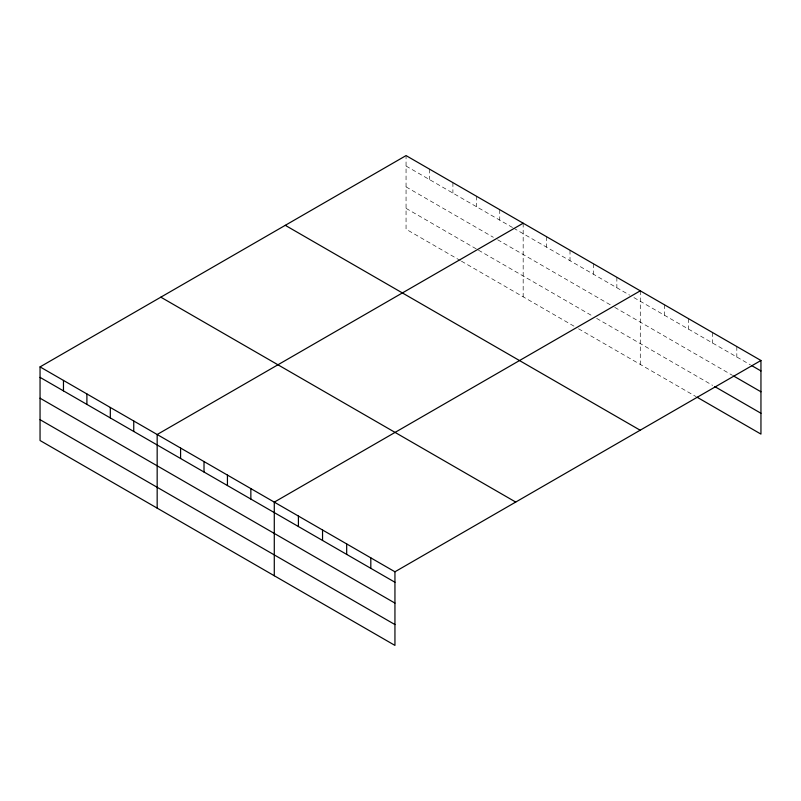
<?xml version="1.0" encoding="UTF-8"?>
<svg xmlns="http://www.w3.org/2000/svg" width="801" height="801" viewBox="0 0 801 801"><rect width="100%" height="100%" fill="white"/><g stroke="black" fill="none" stroke-linecap="round" stroke-linejoin="round"><path stroke-width="0.6" stroke-dasharray="4 3" d="M406.057 166.047L512.52 227.514M513.591 228.135L629.636 295.128M633.901 297.592L750.457 364.886M406.057 186.893L493.356 237.296M497.621 239.749L613.666 306.753M614.737 307.364L732.625 375.429M406.057 208.36L476.325 248.931M478.457 250.162L592.38 315.934M596.635 318.387L712.68 385.391M460.355 260.555L406.057 229.206L406.057 155.594M461.416 261.166L574.277 326.327M578.532 328.78L695.899 396.545M736.82 346.553L736.82 357.016M712.68 332.625L712.68 343.078M688.55 318.688L688.55 329.141M664.419 304.75L664.419 315.214M640.289 290.823L640.289 364.435M616.86 277.296L616.86 287.759M593.441 263.779L593.441 274.232M570.012 250.252L570.012 260.705M546.592 236.726L546.592 247.189M523.173 223.209L523.173 296.821M499.744 209.682L499.744 220.145M476.325 196.155L476.325 206.618M452.905 182.638L452.905 193.091M429.476 169.111L429.476 179.574"/><path stroke-width="1.2" d="M394.943 603.093L394.943 571.794L40.05 366.898L40.05 440.51L394.943 645.406L394.943 603.093L40.05 398.197M696.95 397.146L760.95 434.102L760.95 360.49L406.057 155.594L40.05 366.898M523.173 223.209L157.166 434.512L157.166 508.124M640.289 290.823L274.282 502.137L274.282 575.749M394.943 571.794L760.95 360.49M751.508 365.496L760.95 370.943M733.666 376.039L760.95 391.789M714.782 386.603L760.95 413.256M285.276 225.321L640.169 430.217M160.831 297.171L515.724 502.067M40.05 377.361L394.943 582.257M40.05 419.674L394.943 624.57M370.813 557.866L370.813 568.32M346.683 543.929L346.683 554.392M322.543 530.002L322.543 540.455M298.413 516.064L298.413 526.527M250.853 488.61L250.853 499.063M227.434 475.083L227.434 485.546M204.015 461.566L204.015 472.019M180.585 448.039L180.585 458.502M133.747 420.996L133.747 431.449M110.318 407.469L110.318 417.932M86.898 393.952L86.898 404.405M63.469 380.425L63.469 390.878"/></g></svg>
